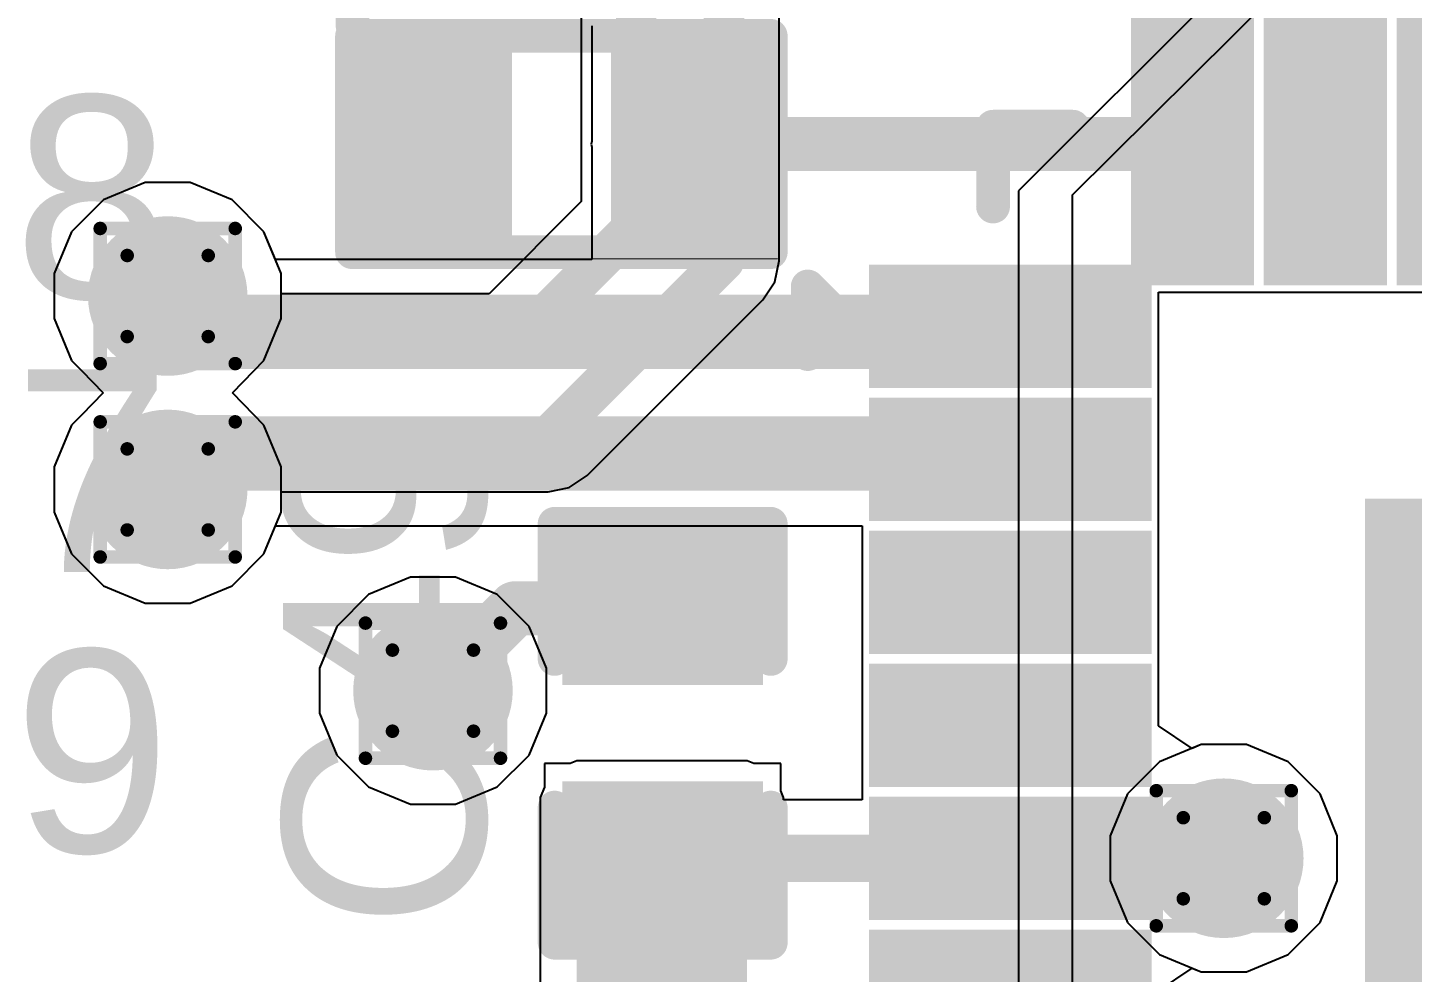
# Model space of a CAD drawing. Header units: inches. Extents: x -6 to 5433, y -4 to 5447.
# Drawn here: x 18.55 to 23.76, y 14.88 to 18.44 of the extents above; entities that cross this region are included whole.
import ezdxf

# ---------------------------------------------------------------- set-up
doc = ezdxf.new("R2010")
doc.units = ezdxf.units.IN
for name, color, linetype in [('Bottom Layer', 5, 'Continuous'), ('Drill Drawing', 1, 'Continuous'), ('Ground', 16, 'Continuous'), ('Power', 76, 'Continuous'), ('Top Layer', 1, 'Continuous'), ('Top Overlay', 2, 'Continuous'), ('Top Paste', 8, 'Continuous'), ('Top Solder', 216, 'Continuous'), ('Via Holes', 16, 'Continuous')]:
    doc.layers.add(name, color=color, linetype=linetype)
doc.styles.add('Arial', font='', dxfattribs={"height": 0.2})
doc.styles.get('Arial').set_extended_font_data('Arial')

# ---------------------------------------------------------------- blocks, each defined once
blk = doc.blocks.new('64_VQFN__9_9__22')
at = {"layer": 'Top Layer'}
for points in [[(-3.88, 4.865), (-3.62, 4.865), (-3.62, 4.005), (-3.88, 4.005)], [(-3.38, 4.865), (-3.12, 4.865), (-3.12, 4.005), (-3.38, 4.005)], [(-4.865, 3.88), (-4.005, 3.88), (-4.005, 3.62), (-4.865, 3.62)], [(-4.865, 3.38), (-4.005, 3.38), (-4.005, 3.12), (-4.865, 3.12)], [(-3, 3), (3, 3), (3, -3), (-3, -3)], [(-4.865, 2.88), (-4.005, 2.88), (-4.005, 2.62), (-4.865, 2.62)], [(-4.865, 2.38), (-4.005, 2.38), (-4.005, 2.12), (-4.865, 2.12)], [(-4.865, 1.88), (-4.005, 1.88), (-4.005, 1.62), (-4.865, 1.62)], [(-4.865, 1.38), (-4.005, 1.38), (-4.005, 1.12), (-4.865, 1.12)]]:
    blk.add_hatch(color=1, dxfattribs=at).paths.add_polyline_path(points)
at = {"layer": 'Top Paste'}
for points in [[(-3.88, 4.865), (-3.62, 4.865), (-3.62, 4.005), (-3.88, 4.005)], [(-3.38, 4.865), (-3.12, 4.865), (-3.12, 4.005), (-3.38, 4.005)], [(-4.865, 3.88), (-4.005, 3.88), (-4.005, 3.62), (-4.865, 3.62)], [(-4.865, 3.38), (-4.005, 3.38), (-4.005, 3.12), (-4.865, 3.12)], [(-4.865, 2.88), (-4.005, 2.88), (-4.005, 2.62), (-4.865, 2.62)], [(-4.865, 2.38), (-4.005, 2.38), (-4.005, 2.12), (-4.865, 2.12)], [(-4.865, 1.88), (-4.005, 1.88), (-4.005, 1.62), (-4.865, 1.62)], [(-4.865, 1.38), (-4.005, 1.38), (-4.005, 1.12), (-4.865, 1.12)]]:
    blk.add_hatch(color=8, dxfattribs=at).paths.add_polyline_path(points)
at = {"layer": 'Top Solder'}
for points in [[(-3.9816, 4.9666), (-3.5184, 4.9666), (-3.5184, 3.9034), (-3.9816, 3.9034)], [(-3.4816, 4.9666), (-3.0184, 4.9666), (-3.0184, 3.9034), (-3.4816, 3.9034)], [(-2.9816, 4.9666), (-2.5184, 4.9666), (-2.5184, 3.9034), (-2.9816, 3.9034)], [(-4.9666, 3.9816), (-3.9034, 3.9816), (-3.9034, 3.5184), (-4.9666, 3.5184)], [(-4.9666, 3.4816), (-3.9034, 3.4816), (-3.9034, 3.0184), (-4.9666, 3.0184)], [(-3.1016, 3.1016), (3.1016, 3.1016), (3.1016, -3.1016), (-3.1016, -3.1016)], [(-4.9666, 2.9816), (-3.9034, 2.9816), (-3.9034, 2.5184), (-4.9666, 2.5184)], [(-4.9666, 2.4816), (-3.9034, 2.4816), (-3.9034, 2.0184), (-4.9666, 2.0184)], [(-4.9666, 1.9816), (-3.9034, 1.9816), (-3.9034, 1.5184), (-4.9666, 1.5184)], [(-4.9666, 1.4816), (-3.9034, 1.4816), (-3.9034, 1.0184), (-4.9666, 1.0184)]]:
    blk.add_hatch(color=216, dxfattribs=at).paths.add_polyline_path(points)
at = {"layer": 'Top Overlay'}
for points in [[(-4.5, 4.5, 0.127, 0.127, 0), (-4.2, 4.5, 0.127, 0.127, 0)], [(-4.5, 4.2, 0.127, 0.127, 0), (-4.5, 4.5, 0.127, 0.127, 0)], [(-5.197, 3.6454, 0.127, 0.127, 0), (-5.197, 3.8994, 0.127, 0.127, 0)], [(-5.197, 3.8994, 0.127, 0.127, 0), (-5.07, 3.7724, 0.127, 0.127, 0)], [(-5.197, 3.6454, 0.127, 0.127, 0), (-5.07, 3.7724, 0.127, 0.127, 0)]]:
    blk.add_lwpolyline(points, format="xyseb", dxfattribs=at)
for points in [[(-4.5318, 4.5, 0.0635, 0.0635, 1), (-4.4683, 4.5, 0.0635, 0.0635, 1)], [(-4.5318, 4.5, 0.0635, 0.0635, 1), (-4.4683, 4.5, 0.0635, 0.0635, 1)], [(-4.2317, 4.5, 0.0635, 0.0635, 1), (-4.1682, 4.5, 0.0635, 0.0635, 1)], [(-4.5318, 4.2, 0.0635, 0.0635, 1), (-4.4683, 4.2, 0.0635, 0.0635, 1)], [(-5.2288, 3.8994, 0.0635, 0.0635, 1), (-5.1653, 3.8994, 0.0635, 0.0635, 1)], [(-5.2288, 3.8994, 0.0635, 0.0635, 1), (-5.1653, 3.8994, 0.0635, 0.0635, 1)], [(-5.1018, 3.7724, 0.0635, 0.0635, 1), (-5.0383, 3.7724, 0.0635, 0.0635, 1)], [(-5.1018, 3.7724, 0.0635, 0.0635, 1), (-5.0383, 3.7724, 0.0635, 0.0635, 1)], [(-5.2288, 3.6454, 0.0635, 0.0635, 1), (-5.1653, 3.6454, 0.0635, 0.0635, 1)], [(-5.2288, 3.6454, 0.0635, 0.0635, 1), (-5.1653, 3.6454, 0.0635, 0.0635, 1)]]:
    blk.add_lwpolyline(points, format="xyseb", close=True, dxfattribs=at)
blk = doc.blocks.new('R___0402_75')
at = {"layer": 'Top Layer'}
for points in [[(-0.6985, -0.3175), (-0.6985, 0.3175), (-0.2413, 0.3175), (-0.2413, -0.3175)], [(0.2413, -0.3175), (0.2413, 0.3175), (0.6985, 0.3175), (0.6985, -0.3175)]]:
    blk.add_hatch(color=1, dxfattribs=at).paths.add_polyline_path(points)
at = {"layer": 'Top Paste'}
for points in [[(-0.6985, -0.3175), (-0.6985, 0.3175), (-0.2413, 0.3175), (-0.2413, -0.3175)], [(0.2413, -0.3175), (0.2413, 0.3175), (0.6985, 0.3175), (0.6985, -0.3175)]]:
    blk.add_hatch(color=8, dxfattribs=at).paths.add_polyline_path(points)
at = {"layer": 'Top Solder'}
for points in [[(-0.7535, -0.3725), (-0.7535, 0.3725), (-0.1863, 0.3725), (-0.1863, -0.3725)], [(0.1863, -0.3725), (0.1863, 0.3725), (0.7535, 0.3725), (0.7535, -0.3725)]]:
    blk.add_hatch(color=216, dxfattribs=at).paths.add_polyline_path(points)
at = {"layer": 'Top Overlay'}
for points in [[(-0.7874, 0.4064, 0.127, 0.127, 0), (0.7874, 0.4064, 0.127, 0.127, 0)], [(-0.7874, -0.4064, 0.127, 0.127, 0), (-0.7874, 0.4064, 0.127, 0.127, 0)], [(0.7874, -0.4064, 0.127, 0.127, 0), (0.7874, 0.4064, 0.127, 0.127, 0)], [(-0.7874, -0.4064, 0.127, 0.127, 0), (0.7874, -0.4064, 0.127, 0.127, 0)], [(-0.8128, -0.4318, 0.00323, 0.00323, 0), (0.8128, -0.4318, 0.00323, 0.00323, 0)]]:
    blk.add_lwpolyline(points, format="xyseb", dxfattribs=at)
for points in [[(-0.8191, 0.4064, 0.0635, 0.0635, 1), (-0.7556, 0.4064, 0.0635, 0.0635, 1)], [(-0.8191, 0.4064, 0.0635, 0.0635, 1), (-0.7556, 0.4064, 0.0635, 0.0635, 1)], [(0.7556, 0.4064, 0.0635, 0.0635, 1), (0.8191, 0.4064, 0.0635, 0.0635, 1)], [(0.7556, 0.4064, 0.0635, 0.0635, 1), (0.8191, 0.4064, 0.0635, 0.0635, 1)], [(-0.8191, -0.4064, 0.0635, 0.0635, 1), (-0.7556, -0.4064, 0.0635, 0.0635, 1)], [(-0.8191, -0.4064, 0.0635, 0.0635, 1), (-0.7556, -0.4064, 0.0635, 0.0635, 1)], [(0.7556, -0.4064, 0.0635, 0.0635, 1), (0.8191, -0.4064, 0.0635, 0.0635, 1)], [(0.7556, -0.4064, 0.0635, 0.0635, 1), (0.8191, -0.4064, 0.0635, 0.0635, 1)], [(-0.8136, -0.4318, 0.00161, 0.00161, 1), (-0.812, -0.4318, 0.00161, 0.00161, 1)], [(0.812, -0.4318, 0.00161, 0.00161, 1), (0.8136, -0.4318, 0.00161, 0.00161, 1)]]:
    blk.add_lwpolyline(points, format="xyseb", close=True, dxfattribs=at)
blk = doc.blocks.new('C___0402_184')
at = {"layer": 'Top Layer'}
for points in [[(-0.6985, -0.3175), (-0.6985, 0.3175), (-0.2413, 0.3175), (-0.2413, -0.3175)], [(0.2413, -0.3175), (0.2413, 0.3175), (0.6985, 0.3175), (0.6985, -0.3175)]]:
    blk.add_hatch(color=1, dxfattribs=at).paths.add_polyline_path(points)
at = {"layer": 'Top Paste'}
for points in [[(-0.6985, -0.3175), (-0.6985, 0.3175), (-0.2413, 0.3175), (-0.2413, -0.3175)], [(0.2413, -0.3175), (0.2413, 0.3175), (0.6985, 0.3175), (0.6985, -0.3175)]]:
    blk.add_hatch(color=8, dxfattribs=at).paths.add_polyline_path(points)
at = {"layer": 'Top Solder'}
for points in [[(-0.7585, -0.3775), (-0.7585, 0.3775), (-0.1813, 0.3775), (-0.1813, -0.3775)], [(0.1813, -0.3775), (0.1813, 0.3775), (0.7585, 0.3775), (0.7585, -0.3775)]]:
    blk.add_hatch(color=216, dxfattribs=at).paths.add_polyline_path(points)
at = {"layer": 'Top Overlay'}
for points in [[(-0.7874, -0.4064, 0.127, 0.127, 0), (-0.7874, 0.4064, 0.127, 0.127, 0)], [(-0.2794, 0.4064, 0.127, 0.127, 0), (-0.7874, 0.4064, 0.127, 0.127, 0)], [(0.7874, 0.4064, 0.127, 0.127, 0), (0.2794, 0.4064, 0.127, 0.127, 0)], [(0.7874, -0.4064, 0.127, 0.127, 0), (0.7874, 0.4064, 0.127, 0.127, 0)], [(-0.2794, -0.4064, 0.127, 0.127, 0), (-0.7874, -0.4064, 0.127, 0.127, 0)], [(0.7874, -0.4064, 0.127, 0.127, 0), (0.2794, -0.4064, 0.127, 0.127, 0)]]:
    blk.add_lwpolyline(points, format="xyseb", dxfattribs=at)
for points in [[(-0.8191, 0.4064, 0.0635, 0.0635, 1), (-0.7556, 0.4064, 0.0635, 0.0635, 1)], [(-0.8191, 0.4064, 0.0635, 0.0635, 1), (-0.7556, 0.4064, 0.0635, 0.0635, 1)], [(-0.3111, 0.4064, 0.0635, 0.0635, 1), (-0.2477, 0.4064, 0.0635, 0.0635, 1)], [(0.2477, 0.4064, 0.0635, 0.0635, 1), (0.3111, 0.4064, 0.0635, 0.0635, 1)], [(0.7556, 0.4064, 0.0635, 0.0635, 1), (0.8191, 0.4064, 0.0635, 0.0635, 1)], [(0.7556, 0.4064, 0.0635, 0.0635, 1), (0.8191, 0.4064, 0.0635, 0.0635, 1)], [(-0.8191, -0.4064, 0.0635, 0.0635, 1), (-0.7556, -0.4064, 0.0635, 0.0635, 1)], [(-0.8191, -0.4064, 0.0635, 0.0635, 1), (-0.7556, -0.4064, 0.0635, 0.0635, 1)], [(-0.3111, -0.4064, 0.0635, 0.0635, 1), (-0.2477, -0.4064, 0.0635, 0.0635, 1)], [(0.2477, -0.4064, 0.0635, 0.0635, 1), (0.3111, -0.4064, 0.0635, 0.0635, 1)], [(0.7556, -0.4064, 0.0635, 0.0635, 1), (0.8191, -0.4064, 0.0635, 0.0635, 1)], [(0.7556, -0.4064, 0.0635, 0.0635, 1), (0.8191, -0.4064, 0.0635, 0.0635, 1)]]:
    blk.add_lwpolyline(points, format="xyseb", close=True, dxfattribs=at)

msp = doc.modelspace()

# ---------------------------------------------------------------- hatches: boundary and pattern name
at = {"layer": 'Bottom Layer'}
h = msp.add_hatch(color=5, dxfattribs=at)
edge = h.paths.add_edge_path()
edge.add_arc((19.0754, 17.4266), 0.3, 0, 360)
h = msp.add_hatch(color=5, dxfattribs=at)
edge = h.paths.add_edge_path()
edge.add_arc((19.0754, 16.6996), 0.3, 0, 360)
h = msp.add_hatch(color=5, dxfattribs=at)
edge = h.paths.add_edge_path()
edge.add_arc((20.0731, 15.9431), 0.3, 0, 360)
h = msp.add_hatch(color=5, dxfattribs=at)
edge = h.paths.add_edge_path()
edge.add_arc((23.0474, 15.3131), 0.3, 0, 360)
at = {"layer": 'Ground'}
h = msp.add_hatch(color=16, dxfattribs=at)
edge = h.paths.add_edge_path()
edge.add_arc((19.0754, 17.4266), 0.3, 0, 360)
h = msp.add_hatch(color=16, dxfattribs=at)
edge = h.paths.add_edge_path()
edge.add_arc((19.0754, 16.6996), 0.3, 0, 360)
h = msp.add_hatch(color=16, dxfattribs=at)
edge = h.paths.add_edge_path()
edge.add_arc((20.0731, 15.9431), 0.3, 0, 360)
h = msp.add_hatch(color=16, dxfattribs=at)
edge = h.paths.add_edge_path()
edge.add_arc((23.0474, 15.3131), 0.3, 0, 360)
at = {"layer": 'Power'}
h = msp.add_hatch(color=76, dxfattribs=at)
edge = h.paths.add_edge_path()
edge.add_arc((19.0754, 17.4266), 0.3, 0, 360)
h = msp.add_hatch(color=76, dxfattribs=at)
edge = h.paths.add_edge_path()
edge.add_arc((19.0754, 16.6996), 0.3, 0, 360)
h = msp.add_hatch(color=76, dxfattribs=at)
edge = h.paths.add_edge_path()
edge.add_arc((20.0731, 15.9431), 0.3, 0, 360)
h = msp.add_hatch(color=76, dxfattribs=at)
edge = h.paths.add_edge_path()
edge.add_arc((23.0474, 15.3131), 0.3, 0, 360)
at = {"layer": 'Top Layer'}
h = msp.add_hatch(color=1, dxfattribs=at)
edge = h.paths.add_edge_path()
edge.add_arc((19.0754, 17.4266), 0.3, 0, 360)
h = msp.add_hatch(color=1, dxfattribs=at)
edge = h.paths.add_edge_path()
edge.add_arc((19.0754, 16.6996), 0.3, 0, 360)
h = msp.add_hatch(color=1, dxfattribs=at)
edge = h.paths.add_edge_path()
edge.add_arc((20.0731, 15.9431), 0.3, 0, 360)
h = msp.add_hatch(color=1, dxfattribs=at)
edge = h.paths.add_edge_path()
edge.add_arc((23.0474, 15.3131), 0.3, 0, 360)
msp.add_hatch(color=1, dxfattribs=at).paths.add_polyline_path([(20.614, 13.5015), (21.2545, 13.5015), (21.2545, 15.5417), (20.614, 15.5417)])
at = {"layer": 'Via Holes'}
h = msp.add_hatch(color=7, dxfattribs=at)
edge = h.paths.add_edge_path()
edge.add_arc((19.0754, 17.4266), 0.15, 0, 360)
h = msp.add_hatch(color=7, dxfattribs=at)
edge = h.paths.add_edge_path()
edge.add_arc((19.0754, 16.6996), 0.15, 0, 360)
h = msp.add_hatch(color=7, dxfattribs=at)
edge = h.paths.add_edge_path()
edge.add_arc((20.0731, 15.9431), 0.15, 0, 360)
h = msp.add_hatch(color=7, dxfattribs=at)
edge = h.paths.add_edge_path()
edge.add_arc((23.0474, 15.3131), 0.15, 0, 360)

# ---------------------------------------------------------------- linework, layer by layer
at = {"layer": 'Drill Drawing'}
for points in [[(18.8214, 17.6806, 0.0508, 0.0508, 0), (19.3294, 17.6806, 0.0508, 0.0508, 0)], [(18.8214, 17.1726, 0.0508, 0.0508, 0), (18.8214, 17.6806, 0.0508, 0.0508, 0)], [(19.3294, 17.1726, 0.0508, 0.0508, 0), (19.3294, 17.6806, 0.0508, 0.0508, 0)], [(18.923, 17.579, 0.0508, 0.0508, 0), (19.2278, 17.579, 0.0508, 0.0508, 0)], [(18.923, 17.2742, 0.0508, 0.0508, 0), (18.923, 17.579, 0.0508, 0.0508, 0)], [(19.2278, 17.2742, 0.0508, 0.0508, 0), (19.2278, 17.579, 0.0508, 0.0508, 0)], [(18.923, 17.2742, 0.0508, 0.0508, 0), (19.2278, 17.2742, 0.0508, 0.0508, 0)], [(18.8214, 17.1726, 0.0508, 0.0508, 0), (19.3294, 17.1726, 0.0508, 0.0508, 0)], [(18.8214, 16.9536, 0.0508, 0.0508, 0), (19.3294, 16.9536, 0.0508, 0.0508, 0)], [(18.8214, 16.4456, 0.0508, 0.0508, 0), (18.8214, 16.9536, 0.0508, 0.0508, 0)], [(19.3294, 16.4456, 0.0508, 0.0508, 0), (19.3294, 16.9536, 0.0508, 0.0508, 0)], [(18.923, 16.852, 0.0508, 0.0508, 0), (19.2278, 16.852, 0.0508, 0.0508, 0)], [(18.923, 16.5472, 0.0508, 0.0508, 0), (18.923, 16.852, 0.0508, 0.0508, 0)], [(19.2278, 16.5472, 0.0508, 0.0508, 0), (19.2278, 16.852, 0.0508, 0.0508, 0)], [(18.923, 16.5472, 0.0508, 0.0508, 0), (19.2278, 16.5472, 0.0508, 0.0508, 0)], [(18.8214, 16.4456, 0.0508, 0.0508, 0), (19.3294, 16.4456, 0.0508, 0.0508, 0)], [(19.8191, 16.1971, 0.0508, 0.0508, 0), (20.3271, 16.1971, 0.0508, 0.0508, 0)], [(19.8191, 15.6891, 0.0508, 0.0508, 0), (19.8191, 16.1971, 0.0508, 0.0508, 0)], [(20.3271, 15.6891, 0.0508, 0.0508, 0), (20.3271, 16.1971, 0.0508, 0.0508, 0)], [(19.9207, 16.0955, 0.0508, 0.0508, 0), (20.2255, 16.0955, 0.0508, 0.0508, 0)], [(19.9207, 15.7907, 0.0508, 0.0508, 0), (19.9207, 16.0955, 0.0508, 0.0508, 0)], [(20.2255, 15.7907, 0.0508, 0.0508, 0), (20.2255, 16.0955, 0.0508, 0.0508, 0)], [(19.9207, 15.7907, 0.0508, 0.0508, 0), (20.2255, 15.7907, 0.0508, 0.0508, 0)], [(19.8191, 15.6891, 0.0508, 0.0508, 0), (20.3271, 15.6891, 0.0508, 0.0508, 0)], [(22.7934, 15.5671, 0.0508, 0.0508, 0), (23.3014, 15.5671, 0.0508, 0.0508, 0)], [(22.7934, 15.0591, 0.0508, 0.0508, 0), (22.7934, 15.5671, 0.0508, 0.0508, 0)], [(23.3014, 15.0591, 0.0508, 0.0508, 0), (23.3014, 15.5671, 0.0508, 0.0508, 0)], [(22.895, 15.4655, 0.0508, 0.0508, 0), (23.1998, 15.4655, 0.0508, 0.0508, 0)], [(22.895, 15.1607, 0.0508, 0.0508, 0), (22.895, 15.4655, 0.0508, 0.0508, 0)], [(23.1998, 15.1607, 0.0508, 0.0508, 0), (23.1998, 15.4655, 0.0508, 0.0508, 0)], [(22.895, 15.1607, 0.0508, 0.0508, 0), (23.1998, 15.1607, 0.0508, 0.0508, 0)], [(22.7934, 15.0591, 0.0508, 0.0508, 0), (23.3014, 15.0591, 0.0508, 0.0508, 0)]]:
    msp.add_lwpolyline(points, format="xyseb", dxfattribs=at)
for points in [[(18.8087, 17.6806, 0.0254, 0.0254, 1), (18.8341, 17.6806, 0.0254, 0.0254, 1)], [(18.8087, 17.6806, 0.0254, 0.0254, 1), (18.8341, 17.6806, 0.0254, 0.0254, 1)], [(19.3167, 17.6806, 0.0254, 0.0254, 1), (19.3421, 17.6806, 0.0254, 0.0254, 1)], [(19.3167, 17.6806, 0.0254, 0.0254, 1), (19.3421, 17.6806, 0.0254, 0.0254, 1)], [(18.9103, 17.579, 0.0254, 0.0254, 1), (18.9357, 17.579, 0.0254, 0.0254, 1)], [(18.9103, 17.579, 0.0254, 0.0254, 1), (18.9357, 17.579, 0.0254, 0.0254, 1)], [(19.2151, 17.579, 0.0254, 0.0254, 1), (19.2405, 17.579, 0.0254, 0.0254, 1)], [(19.2151, 17.579, 0.0254, 0.0254, 1), (19.2405, 17.579, 0.0254, 0.0254, 1)], [(18.9103, 17.2742, 0.0254, 0.0254, 1), (18.9357, 17.2742, 0.0254, 0.0254, 1)], [(18.9103, 17.2742, 0.0254, 0.0254, 1), (18.9357, 17.2742, 0.0254, 0.0254, 1)], [(19.2151, 17.2742, 0.0254, 0.0254, 1), (19.2405, 17.2742, 0.0254, 0.0254, 1)], [(19.2151, 17.2742, 0.0254, 0.0254, 1), (19.2405, 17.2742, 0.0254, 0.0254, 1)], [(18.8087, 17.1726, 0.0254, 0.0254, 1), (18.8341, 17.1726, 0.0254, 0.0254, 1)], [(18.8087, 17.1726, 0.0254, 0.0254, 1), (18.8341, 17.1726, 0.0254, 0.0254, 1)], [(19.3167, 17.1726, 0.0254, 0.0254, 1), (19.3421, 17.1726, 0.0254, 0.0254, 1)], [(19.3167, 17.1726, 0.0254, 0.0254, 1), (19.3421, 17.1726, 0.0254, 0.0254, 1)], [(18.8087, 16.9536, 0.0254, 0.0254, 1), (18.8341, 16.9536, 0.0254, 0.0254, 1)], [(18.8087, 16.9536, 0.0254, 0.0254, 1), (18.8341, 16.9536, 0.0254, 0.0254, 1)], [(19.3167, 16.9536, 0.0254, 0.0254, 1), (19.3421, 16.9536, 0.0254, 0.0254, 1)], [(19.3167, 16.9536, 0.0254, 0.0254, 1), (19.3421, 16.9536, 0.0254, 0.0254, 1)], [(18.9103, 16.852, 0.0254, 0.0254, 1), (18.9357, 16.852, 0.0254, 0.0254, 1)], [(18.9103, 16.852, 0.0254, 0.0254, 1), (18.9357, 16.852, 0.0254, 0.0254, 1)], [(19.2151, 16.852, 0.0254, 0.0254, 1), (19.2405, 16.852, 0.0254, 0.0254, 1)], [(19.2151, 16.852, 0.0254, 0.0254, 1), (19.2405, 16.852, 0.0254, 0.0254, 1)], [(18.9103, 16.5472, 0.0254, 0.0254, 1), (18.9357, 16.5472, 0.0254, 0.0254, 1)], [(18.9103, 16.5472, 0.0254, 0.0254, 1), (18.9357, 16.5472, 0.0254, 0.0254, 1)], [(19.2151, 16.5472, 0.0254, 0.0254, 1), (19.2405, 16.5472, 0.0254, 0.0254, 1)], [(19.2151, 16.5472, 0.0254, 0.0254, 1), (19.2405, 16.5472, 0.0254, 0.0254, 1)], [(18.8087, 16.4456, 0.0254, 0.0254, 1), (18.8341, 16.4456, 0.0254, 0.0254, 1)], [(18.8087, 16.4456, 0.0254, 0.0254, 1), (18.8341, 16.4456, 0.0254, 0.0254, 1)], [(19.3167, 16.4456, 0.0254, 0.0254, 1), (19.3421, 16.4456, 0.0254, 0.0254, 1)], [(19.3167, 16.4456, 0.0254, 0.0254, 1), (19.3421, 16.4456, 0.0254, 0.0254, 1)], [(19.8064, 16.1971, 0.0254, 0.0254, 1), (19.8318, 16.1971, 0.0254, 0.0254, 1)], [(19.8064, 16.1971, 0.0254, 0.0254, 1), (19.8318, 16.1971, 0.0254, 0.0254, 1)], [(20.3144, 16.1971, 0.0254, 0.0254, 1), (20.3398, 16.1971, 0.0254, 0.0254, 1)], [(20.3144, 16.1971, 0.0254, 0.0254, 1), (20.3398, 16.1971, 0.0254, 0.0254, 1)], [(19.908, 16.0955, 0.0254, 0.0254, 1), (19.9334, 16.0955, 0.0254, 0.0254, 1)], [(19.908, 16.0955, 0.0254, 0.0254, 1), (19.9334, 16.0955, 0.0254, 0.0254, 1)], [(20.2128, 16.0955, 0.0254, 0.0254, 1), (20.2382, 16.0955, 0.0254, 0.0254, 1)], [(20.2128, 16.0955, 0.0254, 0.0254, 1), (20.2382, 16.0955, 0.0254, 0.0254, 1)], [(19.908, 15.7907, 0.0254, 0.0254, 1), (19.9334, 15.7907, 0.0254, 0.0254, 1)], [(19.908, 15.7907, 0.0254, 0.0254, 1), (19.9334, 15.7907, 0.0254, 0.0254, 1)], [(20.2128, 15.7907, 0.0254, 0.0254, 1), (20.2382, 15.7907, 0.0254, 0.0254, 1)], [(20.2128, 15.7907, 0.0254, 0.0254, 1), (20.2382, 15.7907, 0.0254, 0.0254, 1)], [(19.8064, 15.6891, 0.0254, 0.0254, 1), (19.8318, 15.6891, 0.0254, 0.0254, 1)], [(19.8064, 15.6891, 0.0254, 0.0254, 1), (19.8318, 15.6891, 0.0254, 0.0254, 1)], [(20.3144, 15.6891, 0.0254, 0.0254, 1), (20.3398, 15.6891, 0.0254, 0.0254, 1)], [(20.3144, 15.6891, 0.0254, 0.0254, 1), (20.3398, 15.6891, 0.0254, 0.0254, 1)], [(22.7807, 15.5671, 0.0254, 0.0254, 1), (22.8061, 15.5671, 0.0254, 0.0254, 1)], [(22.7807, 15.5671, 0.0254, 0.0254, 1), (22.8061, 15.5671, 0.0254, 0.0254, 1)], [(23.2887, 15.5671, 0.0254, 0.0254, 1), (23.3141, 15.5671, 0.0254, 0.0254, 1)], [(23.2887, 15.5671, 0.0254, 0.0254, 1), (23.3141, 15.5671, 0.0254, 0.0254, 1)], [(22.8823, 15.4655, 0.0254, 0.0254, 1), (22.9077, 15.4655, 0.0254, 0.0254, 1)], [(22.8823, 15.4655, 0.0254, 0.0254, 1), (22.9077, 15.4655, 0.0254, 0.0254, 1)], [(23.1871, 15.4655, 0.0254, 0.0254, 1), (23.2125, 15.4655, 0.0254, 0.0254, 1)], [(23.1871, 15.4655, 0.0254, 0.0254, 1), (23.2125, 15.4655, 0.0254, 0.0254, 1)], [(22.8823, 15.1607, 0.0254, 0.0254, 1), (22.9077, 15.1607, 0.0254, 0.0254, 1)], [(22.8823, 15.1607, 0.0254, 0.0254, 1), (22.9077, 15.1607, 0.0254, 0.0254, 1)], [(23.1871, 15.1607, 0.0254, 0.0254, 1), (23.2125, 15.1607, 0.0254, 0.0254, 1)], [(23.1871, 15.1607, 0.0254, 0.0254, 1), (23.2125, 15.1607, 0.0254, 0.0254, 1)], [(22.7807, 15.0591, 0.0254, 0.0254, 1), (22.8061, 15.0591, 0.0254, 0.0254, 1)], [(22.7807, 15.0591, 0.0254, 0.0254, 1), (22.8061, 15.0591, 0.0254, 0.0254, 1)], [(23.2887, 15.0591, 0.0254, 0.0254, 1), (23.3141, 15.0591, 0.0254, 0.0254, 1)], [(23.2887, 15.0591, 0.0254, 0.0254, 1), (23.3141, 15.0591, 0.0254, 0.0254, 1)]]:
    msp.add_lwpolyline(points, format="xyseb", close=True, dxfattribs=at)
at = {"layer": 'Ground'}
for p, q in [((21.3748, 17.559), (21.3748, 19.8534)), ((20.6302, 19.3193), (20.6302, 17.7816)), ((18.9905, 17.8536), (18.8335, 17.7885)), ((19.1603, 17.8536), (18.9905, 17.8536)), ((19.3173, 17.7885), (19.1603, 17.8536)), ((18.8335, 17.7885), (18.7134, 17.6684)), ((19.4374, 17.6684), (19.3173, 17.7885)), ((20.6302, 17.7816), (20.2839, 17.4353)), ((18.7134, 17.6684), (18.6484, 17.5115)), ((19.5024, 17.5115), (19.4374, 17.6684)), ((21.359, 17.4797), (21.3748, 17.559)), ((21.3748, 17.559), (21.3748, 17.559)), ((18.6484, 17.5115), (18.6484, 17.3416)), ((19.5024, 17.4353), (19.5024, 17.5115)), ((21.3141, 17.4125), (21.359, 17.4797)), ((20.2839, 17.4353), (19.5024, 17.4353)), ((20.653, 16.7515), (21.3141, 17.4125)), ((21.3141, 17.4125), (21.3141, 17.4125)), ((18.6484, 17.3416), (18.7134, 17.1847)), ((18.7134, 17.1847), (18.7521, 17.146)), ((18.7521, 17.146), (18.8321, 17.0631)), ((18.8321, 17.0631), (18.7521, 16.9801)), ((18.7521, 16.9801), (18.7134, 16.9414)), ((18.7134, 16.9414), (18.6484, 16.7845)), ((18.6484, 16.7845), (18.6484, 16.6146)), ((20.5858, 16.7065), (20.653, 16.7515)), ((19.5024, 16.6146), (19.5024, 16.6908)), ((19.5024, 16.6908), (20.5065, 16.6908)), ((20.5065, 16.6908), (20.5858, 16.7065)), ((20.5065, 16.6908), (20.5065, 16.6908)), ((18.6484, 16.6146), (18.7134, 16.4577)), ((19.4374, 16.4577), (19.5024, 16.6146)), ((18.7134, 16.4577), (18.8335, 16.3376)), ((19.3173, 16.3376), (19.4374, 16.4577)), ((18.8335, 16.3376), (18.9905, 16.2726)), ((19.1603, 16.2726), (19.3173, 16.3376)), ((18.9905, 16.2726), (19.1603, 16.2726)), ((22.9625, 15.7401), (22.8056, 15.675)), ((23.1324, 15.7401), (22.9625, 15.7401)), ((23.2893, 15.675), (23.1324, 15.7401)), ((22.8056, 15.675), (22.6854, 15.5549)), ((23.4094, 15.5549), (23.2893, 15.675)), ((22.6854, 15.5549), (22.6204, 15.398)), ((23.4744, 15.398), (23.4094, 15.5549)), ((22.6204, 15.398), (22.6204, 15.2281)), ((23.4744, 15.2281), (23.4744, 15.398)), ((22.6204, 15.2281), (22.6854, 15.0712)), ((23.4094, 15.0712), (23.4744, 15.2281)), ((22.6854, 15.0712), (22.8056, 14.9511)), ((23.2893, 14.9511), (23.4094, 15.0712)), ((22.8056, 14.9511), (22.9625, 14.8861)), ((23.1324, 14.8861), (23.2893, 14.9511)), ((22.9625, 14.8861), (23.1324, 14.8861))]:
    msp.add_line(p, q, dxfattribs=at)
for points in [[(21.1676, 17.559, 0.1524, 0.1524, 0), (21.1676, 19.8534, 0.1524, 0.1524, 0)], [(20.8374, 17.6958, 0.1524, 0.1524, 0), (20.8374, 19.7166, 0.1524, 0.1524, 0)], [(20.3698, 17.2282, 0.1524, 0.1524, 0), (20.8374, 17.6958, 0.1524, 0.1524, 0)], [(20.5065, 16.898, 0.1524, 0.1524, 0), (21.1676, 17.559, 0.1524, 0.1524, 0)], [(19.0754, 17.4266, 0.1524, 0.1524, 0), (19.2738, 17.2282, 0.1524, 0.1524, 0)], [(19.2738, 17.2282, 0.1524, 0.1524, 0), (20.3698, 17.2282, 0.1524, 0.1524, 0)], [(19.0754, 16.6996, 0.1524, 0.1524, 0), (19.2738, 16.898, 0.1524, 0.1524, 0)], [(19.2738, 16.898, 0.1524, 0.1524, 0), (20.5065, 16.898, 0.1524, 0.1524, 0)]]:
    msp.add_lwpolyline(points, format="xyseb", dxfattribs=at)
for points in [[(20.7993, 17.6958, 0.0762, 0.0762, 1), (20.8755, 17.6958, 0.0762, 0.0762, 1)], [(20.7993, 17.6958, 0.0762, 0.0762, 1), (20.8755, 17.6958, 0.0762, 0.0762, 1)], [(21.1295, 17.559, 0.0762, 0.0762, 1), (21.2057, 17.559, 0.0762, 0.0762, 1)], [(21.1295, 17.559, 0.0762, 0.0762, 1), (21.2057, 17.559, 0.0762, 0.0762, 1)], [(19.0373, 17.4266, 0.0762, 0.0762, 1), (19.1135, 17.4266, 0.0762, 0.0762, 1)], [(19.2357, 17.2282, 0.0762, 0.0762, 1), (19.3119, 17.2282, 0.0762, 0.0762, 1)], [(19.2357, 17.2282, 0.0762, 0.0762, 1), (19.3119, 17.2282, 0.0762, 0.0762, 1)], [(20.3317, 17.2282, 0.0762, 0.0762, 1), (20.4079, 17.2282, 0.0762, 0.0762, 1)], [(20.3317, 17.2282, 0.0762, 0.0762, 1), (20.4079, 17.2282, 0.0762, 0.0762, 1)], [(19.2357, 16.898, 0.0762, 0.0762, 1), (19.3119, 16.898, 0.0762, 0.0762, 1)], [(19.2357, 16.898, 0.0762, 0.0762, 1), (19.3119, 16.898, 0.0762, 0.0762, 1)], [(20.4684, 16.898, 0.0762, 0.0762, 1), (20.5446, 16.898, 0.0762, 0.0762, 1)], [(20.4684, 16.898, 0.0762, 0.0762, 1), (20.5446, 16.898, 0.0762, 0.0762, 1)], [(19.0373, 16.6996, 0.0762, 0.0762, 1), (19.1135, 16.6996, 0.0762, 0.0762, 1)]]:
    msp.add_lwpolyline(points, format="xyseb", close=True, dxfattribs=at)
at = {"layer": 'Power'}
for p, q in [((25.2312, 20.777), (22.2758, 17.8216)), ((22.479, 17.8073), (25.268, 20.5735)), ((18.9905, 17.8536), (18.8335, 17.7885)), ((19.1603, 17.8536), (18.9905, 17.8536)), ((19.3173, 17.7885), (19.1603, 17.8536)), ((22.2758, 17.8216), (22.2758, 10.1233)), ((18.8335, 17.7885), (18.7134, 17.6684)), ((19.4374, 17.6684), (19.3173, 17.7885)), ((22.479, 7.6361), (22.479, 17.8073)), ((18.7134, 17.6684), (18.6484, 17.5115)), ((19.5024, 17.5115), (19.4374, 17.6684)), ((18.6484, 17.5115), (18.6484, 17.3416)), ((19.5024, 17.3416), (19.5024, 17.5115)), ((18.6484, 17.3416), (18.7134, 17.1847)), ((19.4374, 17.1847), (19.5024, 17.3416)), ((18.7134, 17.1847), (18.7521, 17.146)), ((18.7521, 17.146), (18.8321, 17.0631)), ((19.3187, 17.0631), (19.3987, 17.146)), ((19.3987, 17.146), (19.4374, 17.1847)), ((18.8321, 17.0631), (18.7521, 16.9801)), ((19.3987, 16.9801), (19.3187, 17.0631)), ((18.7521, 16.9801), (18.7134, 16.9414)), ((19.4374, 16.9414), (19.3987, 16.9801)), ((18.7134, 16.9414), (18.6484, 16.7845)), ((19.5024, 16.7845), (19.4374, 16.9414)), ((18.6484, 16.7845), (18.6484, 16.6146)), ((19.5024, 16.6146), (19.5024, 16.7845)), ((18.6484, 16.6146), (18.7134, 16.4577)), ((19.4374, 16.4577), (19.5024, 16.6146)), ((18.7134, 16.4577), (18.8335, 16.3376)), ((19.3173, 16.3376), (19.4374, 16.4577)), ((19.9882, 16.3701), (19.8312, 16.305)), ((20.158, 16.3701), (19.9882, 16.3701)), ((20.315, 16.305), (20.158, 16.3701)), ((18.8335, 16.3376), (18.9905, 16.2726)), ((19.1603, 16.2726), (19.3173, 16.3376)), ((19.8312, 16.305), (19.7111, 16.1849)), ((20.4351, 16.1849), (20.315, 16.305)), ((18.9905, 16.2726), (19.1603, 16.2726)), ((19.7111, 16.1849), (19.6461, 16.028)), ((20.5001, 16.028), (20.4351, 16.1849)), ((19.6461, 16.028), (19.6461, 15.8581)), ((20.5001, 15.8581), (20.5001, 16.028)), ((19.6461, 15.8581), (19.7111, 15.7012)), ((20.4351, 15.7012), (20.5001, 15.8581)), ((19.7111, 15.7012), (19.8312, 15.5811)), ((20.315, 15.5811), (20.4351, 15.7012)), ((19.8312, 15.5811), (19.9882, 15.5161)), ((20.158, 15.5161), (20.315, 15.5811)), ((19.9882, 15.5161), (20.158, 15.5161))]:
    msp.add_line(p, q, dxfattribs=at)
at = {"layer": 'Top Layer'}
for p, q in [((20.6703, 18.4426), (20.6703, 18.0094)), ((20.6703, 18.0094), (20.6681, 17.9981)), ((20.6681, 17.9981), (20.6703, 17.9867)), ((20.6703, 17.9867), (20.6703, 17.5636)), ((18.9905, 17.8536), (18.8335, 17.7885)), ((19.1603, 17.8536), (18.9905, 17.8536)), ((19.3173, 17.7885), (19.1603, 17.8536)), ((18.8335, 17.7885), (18.7134, 17.6684)), ((19.4374, 17.6684), (19.3173, 17.7885)), ((18.7134, 17.6684), (18.6484, 17.5115)), ((19.4808, 17.5636), (19.4374, 17.6684)), ((20.6703, 17.5636), (19.4808, 17.5636)), ((18.6484, 17.5115), (18.6484, 17.3416)), ((22.8016, 16.5561), (22.8016, 17.4411)), ((22.8016, 17.4411), (24.8234, 17.4411)), ((18.6484, 17.3416), (18.7134, 17.1847)), ((18.7134, 17.1847), (18.7521, 17.146)), ((18.7521, 17.146), (18.8321, 17.0631)), ((18.8321, 17.0631), (18.7521, 16.9801)), ((18.7521, 16.9801), (18.7134, 16.9414)), ((18.7134, 16.9414), (18.6484, 16.7845)), ((18.6484, 16.7845), (18.6484, 16.6146)), ((18.6484, 16.6146), (18.7134, 16.4577)), ((19.4374, 16.4577), (19.4808, 16.5625)), ((19.4808, 16.5625), (21.6876, 16.5625)), ((21.6876, 16.5625), (21.6876, 15.5332)), ((22.8016, 15.8109), (22.8016, 16.5561)), ((18.7134, 16.4577), (18.8335, 16.3376)), ((19.3173, 16.3376), (19.4374, 16.4577)), ((18.8335, 16.3376), (18.9905, 16.2726)), ((19.1603, 16.2726), (19.3173, 16.3376)), ((18.9905, 16.2726), (19.1603, 16.2726)), ((22.9286, 15.726), (22.8016, 15.8109)), ((22.9625, 15.7401), (22.9286, 15.726)), ((23.1324, 15.7401), (22.9625, 15.7401)), ((23.2893, 15.675), (23.1324, 15.7401)), ((20.614, 15.6791), (20.5887, 15.6687)), ((21.2545, 15.6791), (20.614, 15.6791)), ((21.2798, 15.6687), (21.2545, 15.6791)), ((20.5887, 15.6687), (20.4925, 15.6687)), ((20.4925, 15.6687), (20.4925, 15.5802)), ((21.3815, 15.6687), (21.2798, 15.6687)), ((21.3815, 15.5669), (21.3815, 15.6687)), ((23.4094, 15.5549), (23.2893, 15.675)), ((20.4925, 15.5802), (20.4765, 15.5417)), ((20.4765, 15.5417), (20.4765, 13.5015)), ((21.392, 15.5417), (21.3815, 15.5669)), ((21.392, 15.5332), (21.392, 15.5417)), ((21.6876, 15.5332), (21.392, 15.5332)), ((23.4744, 15.398), (23.4094, 15.5549)), ((23.4744, 15.2281), (23.4744, 15.398)), ((23.4094, 15.0712), (23.4744, 15.2281)), ((23.2893, 14.9511), (23.4094, 15.0712)), ((23.1324, 14.8861), (23.2893, 14.9511)), ((22.8016, 14.8152), (22.9286, 14.9001)), ((22.9286, 14.9001), (22.9625, 14.8861)), ((22.9625, 14.8861), (23.1324, 14.8861))]:
    msp.add_line(p, q, dxfattribs=at)
for points in [[(23.4296, 17.9981, 0.2032, 0.2032, 0), (23.4296, 18.8451, 0.2032, 0.2032, 0)], [(20.9011, 17.9981, 0.2032, 0.2032, 0), (22.9296, 17.9981, 0.2032, 0.2032, 0)], [(19.0754, 17.4266, 0.2794, 0.2794, 0), (19.2103, 17.2917, 0.2794, 0.2794, 0)], [(22.2232, 17.2917, 0.2794, 0.2794, 0), (22.2446, 17.3131, 0.2794, 0.2794, 0)], [(19.2103, 17.2917, 0.2794, 0.2794, 0), (22.2232, 17.2917, 0.2794, 0.2794, 0)], [(19.0754, 16.6996, 0.2794, 0.2794, 0), (19.2103, 16.8345, 0.2794, 0.2794, 0)], [(19.2103, 16.8345, 0.2794, 0.2794, 0), (22.2232, 16.8345, 0.2794, 0.2794, 0)], [(22.2232, 16.8345, 0.2794, 0.2794, 0), (22.2446, 16.8131, 0.2794, 0.2794, 0)], [(20.0731, 15.9431, 0.2032, 0.2032, 0), (20.3829, 16.2529, 0.2032, 0.2032, 0)], [(20.3829, 16.2529, 0.2032, 0.2032, 0), (20.937, 16.2529, 0.2032, 0.2032, 0)], [(20.9315, 15.3131, 0.1778, 0.1778, 0), (22.2446, 15.3131, 0.1778, 0.1778, 0)], [(22.2446, 15.3131, 0.1778, 0.1778, 0), (23.0474, 15.3131, 0.1778, 0.1778, 0)]]:
    msp.add_lwpolyline(points, format="xyseb", dxfattribs=at)
for points in [[(20.8503, 17.9981, 0.1016, 0.1016, 1), (20.9519, 17.9981, 0.1016, 0.1016, 1)], [(22.8788, 17.9981, 0.1016, 0.1016, 1), (22.9804, 17.9981, 0.1016, 0.1016, 1)], [(23.3788, 17.9981, 0.1016, 0.1016, 1), (23.4804, 17.9981, 0.1016, 0.1016, 1)], [(19.0056, 17.4266, 0.1397, 0.1397, 1), (19.1453, 17.4266, 0.1397, 0.1397, 1)], [(22.1748, 17.3131, 0.1397, 0.1397, 1), (22.3145, 17.3131, 0.1397, 0.1397, 1)], [(19.1405, 17.2917, 0.1397, 0.1397, 1), (19.2802, 17.2917, 0.1397, 0.1397, 1)], [(19.1405, 17.2917, 0.1397, 0.1397, 1), (19.2802, 17.2917, 0.1397, 0.1397, 1)], [(22.1534, 17.2917, 0.1397, 0.1397, 1), (22.2931, 17.2917, 0.1397, 0.1397, 1)], [(22.1534, 17.2917, 0.1397, 0.1397, 1), (22.2931, 17.2917, 0.1397, 0.1397, 1)], [(19.1405, 16.8345, 0.1397, 0.1397, 1), (19.2802, 16.8345, 0.1397, 0.1397, 1)], [(19.1405, 16.8345, 0.1397, 0.1397, 1), (19.2802, 16.8345, 0.1397, 0.1397, 1)], [(22.1534, 16.8345, 0.1397, 0.1397, 1), (22.2931, 16.8345, 0.1397, 0.1397, 1)], [(22.1534, 16.8345, 0.1397, 0.1397, 1), (22.2931, 16.8345, 0.1397, 0.1397, 1)], [(22.1748, 16.8131, 0.1397, 0.1397, 1), (22.3145, 16.8131, 0.1397, 0.1397, 1)], [(19.0056, 16.6996, 0.1397, 0.1397, 1), (19.1453, 16.6996, 0.1397, 0.1397, 1)], [(20.3321, 16.2529, 0.1016, 0.1016, 1), (20.4337, 16.2529, 0.1016, 0.1016, 1)], [(20.3321, 16.2529, 0.1016, 0.1016, 1), (20.4337, 16.2529, 0.1016, 0.1016, 1)], [(20.8862, 16.2529, 0.1016, 0.1016, 1), (20.9878, 16.2529, 0.1016, 0.1016, 1)], [(20.0223, 15.9431, 0.1016, 0.1016, 1), (20.1239, 15.9431, 0.1016, 0.1016, 1)], [(20.8871, 15.3131, 0.0889, 0.0889, 1), (20.976, 15.3131, 0.0889, 0.0889, 1)], [(22.2002, 15.3131, 0.0889, 0.0889, 1), (22.2891, 15.3131, 0.0889, 0.0889, 1)], [(22.2002, 15.3131, 0.0889, 0.0889, 1), (22.2891, 15.3131, 0.0889, 0.0889, 1)], [(23.003, 15.3131, 0.0889, 0.0889, 1), (23.0919, 15.3131, 0.0889, 0.0889, 1)]]:
    msp.add_lwpolyline(points, format="xyseb", close=True, dxfattribs=at)
at = {"layer": 'Top Overlay'}
msp.add_lwpolyline([(19.7708, 18.4424, 0.127, 0.127, 0), (19.7708, 19.0524, 0.127, 0.127, 0)], format="xyseb", dxfattribs=at)
msp.add_lwpolyline([(19.7391, 18.4424, 0.0635, 0.0635, 1), (19.8026, 18.4424, 0.0635, 0.0635, 1)], format="xyseb", close=True, dxfattribs=at)

# ---------------------------------------------------------------- block references
for name, p in [('64_VQFN__9_9__22', (26.6796, 13.5631)), ('R___0402_75', (20.556, 17.9981))]:
    msp.add_blockref(name, p)
at = {"rotation": 270}
msp.add_blockref('C___0402_184', (20.937, 15.783), dxfattribs=at)

# ---------------------------------------------------------------- texts
at = {"layer": 'Top Overlay', "style": 'Arial'}
for s, p in [('C38', (17.1344, 17.418)), ('C37', (17.1344, 16.3895)), ('R59', (17.1344, 15.335))]:
    msp.add_text(s, height=0.762, dxfattribs=at).set_placement(p)
msp.add_text('C49', height=0.762, rotation=90, dxfattribs=at).set_placement((20.2704, 15.0467))

doc.saveas('drawing.dxf')
